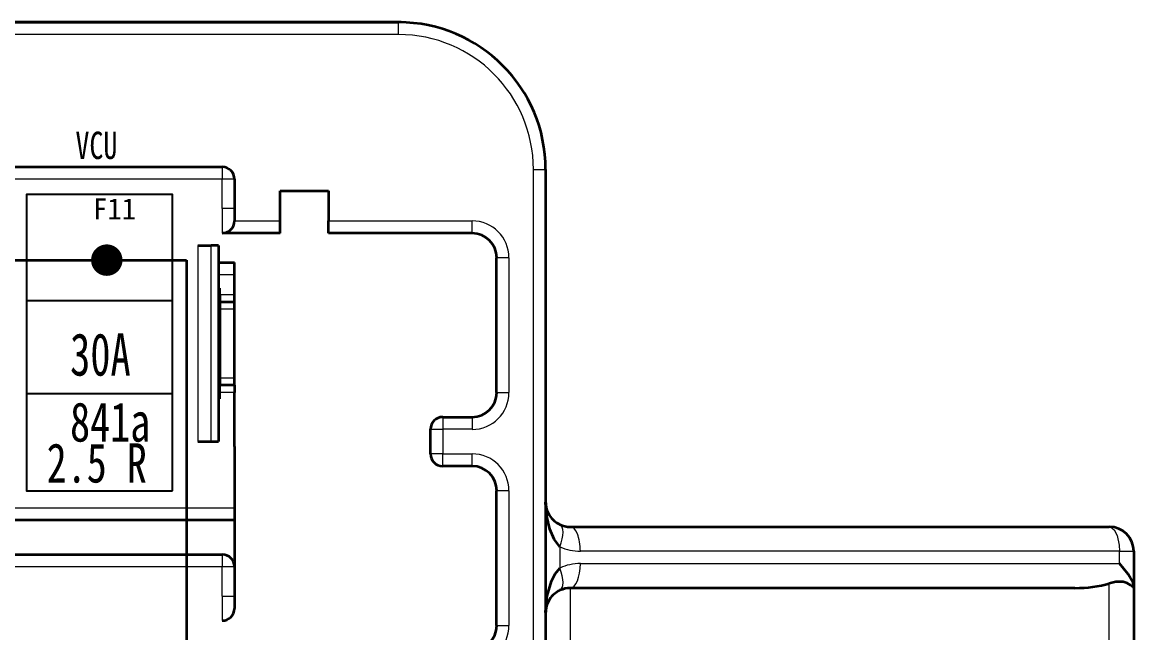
# Model space of a CAD drawing. Header units: millimetres. Extents: x 17 to 3784, y 12 to 1382.
# Drawn here: x 998.89 to 1012.22, y 1098.6 to 1105.92 of the extents above; entities that cross this region are included whole.
import ezdxf

# ---------------------------------------------------------------- set-up
doc = ezdxf.new("R2010")
doc.units = ezdxf.units.MM
for name, color, linetype, lineweight in [('0层_1', 7, 'Continuous', 25), ('全新开发部分', 7, 'Continuous', 18), ('全部', 7, 'Continuous', 0), ('粗实线层', 7, 'Continuous', 35)]:
    doc.layers.add(name, color=color, linetype=linetype, lineweight=lineweight)
doc.styles.add('FangSong_GB2312_Style', font='simfang.ttf')
doc.styles.add('HZ', font='', dxfattribs={"width": 0.7})
doc.styles.add('样式 2', font='', dxfattribs={"width": 0.75})
doc.styles.get('HZ').set_extended_font_data('宋体')
doc.styles.get('样式 2').set_extended_font_data('宋体')

# ---------------------------------------------------------------- blocks, each defined once
blk = doc.blocks.new('点_1')
at = {"ltscale": 0.5, "const_width": 1}
blk.add_lwpolyline([(-0.5, 0, 1), (0.5, 0, 1)], format="xyb", close=True, dxfattribs=at)

msp = doc.modelspace()

# ---------------------------------------------------------------- linework, layer by layer
at = {"color": 0, "lineweight": 35}
for p, q in [((951.688, 1105.918), (1003.401, 1105.918)), ((993.176, 1104.185), (1001.286, 1104.185)), ((1005.164, 1104.155), (1005.164, 1073.891)), ((1001.433, 1099.953), (993.176, 1099.953)), ((1005.458, 1099.874), (1011.922, 1099.874)), ((964.411, 1099.542), (1001.286, 1099.542)), ((1011.511, 1099.139), (1005.458, 1099.139)), ((1012.216, 1099.14), (1012.216, 1091.792))]:
    msp.add_line(p, q, dxfattribs=at)
at = {"color": 0, "lineweight": 35, "ltscale": 0.47496}
msp.add_line((1003.401, 1105.918), (997.819, 1105.918), dxfattribs=at)
at = {"color": 0, "lineweight": 13, "ltscale": 0.0125}
for p, q in [((1003.401, 1105.771), (1003.401, 1105.918)), ((1001.286, 1104.185), (1001.286, 1104.038)), ((1005.017, 1104.155), (1005.164, 1104.155)), ((1001.433, 1104.038), (1001.286, 1104.038)), ((1001.433, 1103.685), (1001.286, 1103.685)), ((1004.283, 1103.391), (1004.283, 1103.538)), ((1004.723, 1103.097), (1004.576, 1103.097)), ((1004.576, 1101.481), (1004.723, 1101.481)), ((1003.93, 1101.188), (1003.93, 1101.041)), ((1004.283, 1101.188), (1004.283, 1101.041)), ((1003.783, 1101.041), (1003.93, 1101.041)), ((1003.93, 1100.747), (1003.783, 1100.747)), ((1003.93, 1100.6), (1003.93, 1100.747)), ((1004.283, 1100.6), (1004.283, 1100.747)), ((1004.723, 1100.306), (1004.576, 1100.306)), ((1012.044, 1099.433), (1012.044, 1099.58)), ((1001.286, 1099.542), (1001.286, 1099.395)), ((1001.433, 1099.395), (1001.286, 1099.395)), ((1001.286, 1099.043), (1001.433, 1099.043)), ((1004.576, 1098.69), (1004.723, 1098.69))]:
    msp.add_line(p, q, dxfattribs=at)
at = {"color": 0, "lineweight": 13}
for p, q in [((1003.401, 1105.771), (951.688, 1105.771)), ((1005.017, 1073.891), (1005.017, 1104.155)), ((1001.286, 1104.038), (993.176, 1104.038)), ((993.176, 1100.1), (1001.433, 1100.1)), ((1012.044, 1099.58), (1005.58, 1099.58)), ((1005.58, 1099.433), (1012.044, 1099.433)), ((1001.286, 1099.395), (964.411, 1099.395)), ((1011.922, 1091.738), (1011.922, 1099.194)), ((1005.458, 1099.139), (1005.458, 1091.793))]:
    msp.add_line(p, q, dxfattribs=at)
at = {"color": 0, "lineweight": 13, "ltscale": 0.03}
for p, q in [((1001.286, 1103.685), (1001.286, 1104.038)), ((1004.283, 1101.041), (1003.93, 1101.041)), ((1003.93, 1100.747), (1004.283, 1100.747)), ((1001.286, 1099.043), (1001.286, 1099.395))]:
    msp.add_line(p, q, dxfattribs=at)
at = {"color": 0, "lineweight": 35, "ltscale": 0.03}
for p, q in [((1001.433, 1104.038), (1001.433, 1103.685)), ((1003.93, 1101.188), (1004.283, 1101.188)), ((1004.283, 1100.6), (1003.93, 1100.6)), ((1001.433, 1100.453), (1001.433, 1100.1)), ((1001.433, 1099.395), (1001.433, 1099.043))]:
    msp.add_line(p, q, dxfattribs=at)
at = {"color": 0, "lineweight": 35, "ltscale": 0.030676}
for p, q in [((1001.981, 1103.538), (1001.981, 1103.899)), ((1002.562, 1103.899), (1002.562, 1103.538))]:
    msp.add_line(p, q, dxfattribs=at)
at = {"color": 0, "lineweight": 35, "ltscale": 0.049359}
msp.add_line((1001.981, 1103.899), (1002.562, 1103.899), dxfattribs=at)
at = {"color": 0, "lineweight": 13, "ltscale": 0.025}
for p, q in [((1001.286, 1103.685), (1001.286, 1103.391)), ((1003.93, 1101.041), (1003.93, 1100.747)), ((1001.286, 1099.043), (1001.286, 1098.749))]:
    msp.add_line(p, q, dxfattribs=at)
at = {"color": 0, "lineweight": 35, "ltscale": 0.0125}
for p, q in [((1001.433, 1103.685), (1001.433, 1103.538)), ((1001.981, 1103.391), (1001.981, 1103.538)), ((1002.562, 1103.391), (1002.562, 1103.538)), ((1001.433, 1102.892), (1001.433, 1103.039)), ((1001.433, 1100.1), (1001.433, 1099.953)), ((1001.433, 1099.043), (1001.433, 1098.896))]:
    msp.add_line(p, q, dxfattribs=at)
at = {"color": 0, "lineweight": 13, "ltscale": 0.046698}
msp.add_line((1001.433, 1103.538), (1001.981, 1103.538), dxfattribs=at)
at = {"color": 0, "lineweight": 13, "ltscale": 0.146443}
msp.add_line((1002.562, 1103.538), (1004.283, 1103.538), dxfattribs=at)
at = {"color": 0, "lineweight": 35, "ltscale": 0.059198}
msp.add_line((1001.981, 1103.391), (1001.286, 1103.391), dxfattribs=at)
at = {"color": 0, "lineweight": 35, "ltscale": 0.146443}
msp.add_line((1004.283, 1103.391), (1002.562, 1103.391), dxfattribs=at)
at = {"color": 0, "lineweight": 35, "ltscale": 0.01375}
for p, q in [((1000.992, 1103.244), (1001.153, 1103.244)), ((1000.992, 1100.894), (1001.153, 1100.894))]:
    msp.add_line(p, q, dxfattribs=at)
at = {"color": 0, "lineweight": 13, "ltscale": 0.2}
for p, q in [((1000.992, 1103.244), (1000.992, 1100.894)), ((1001.153, 1100.894), (1001.153, 1103.244))]:
    msp.add_line(p, q, dxfattribs=at)
at = {"color": 0, "lineweight": 35, "ltscale": 0.007501}
for p, q in [((1001.242, 1103.244), (1001.153, 1103.244)), ((1001.153, 1100.894), (1001.242, 1100.894))]:
    msp.add_line(p, q, dxfattribs=at)
at = {"color": 0, "lineweight": 35, "ltscale": 0.2}
msp.add_line((1001.242, 1103.244), (1001.242, 1100.894), dxfattribs=at)
at = {"color": 0, "lineweight": 35, "ltscale": 0.016249}
msp.add_line((1001.242, 1103.039), (1001.433, 1103.039), dxfattribs=at)
at = {"color": 0, "lineweight": 35, "ltscale": 0.1375}
for p, q in [((1004.576, 1101.481), (1004.576, 1103.097)), ((1004.576, 1098.69), (1004.576, 1100.306))]:
    msp.add_line(p, q, dxfattribs=at)
at = {"color": 0, "lineweight": 13, "ltscale": 0.1375}
for p, q in [((1004.723, 1103.097), (1004.723, 1101.481)), ((1004.723, 1100.306), (1004.723, 1098.69))]:
    msp.add_line(p, q, dxfattribs=at)
at = {"color": 0, "lineweight": 13, "ltscale": 0.016249}
msp.add_line((1001.433, 1102.892), (1001.242, 1102.892), dxfattribs=at)
at = {"color": 0, "lineweight": 35, "ltscale": 0.02}
msp.add_line((1001.433, 1102.657), (1001.433, 1102.892), dxfattribs=at)
at = {"color": 0, "lineweight": 13, "ltscale": 0.00125}
for p, q in [((1001.242, 1102.731), (1001.256, 1102.731)), ((1001.256, 1102.66), (1001.242, 1102.66)), ((1001.242, 1102.409), (1001.256, 1102.409)), ((1001.256, 1101.729), (1001.242, 1101.729)), ((1001.242, 1101.478), (1001.256, 1101.478)), ((1001.256, 1101.407), (1001.242, 1101.407))]:
    msp.add_line(p, q, dxfattribs=at)
at = {"color": 0, "lineweight": 35, "ltscale": 0.006359}
msp.add_line((1001.256, 1102.657), (1001.256, 1102.731), dxfattribs=at)
at = {"color": 0, "lineweight": 13, "ltscale": 0.014999}
for p, q in [((1001.256, 1102.657), (1001.433, 1102.657)), ((1001.433, 1102.48), (1001.256, 1102.48)), ((1001.256, 1101.658), (1001.433, 1101.658)), ((1001.433, 1101.481), (1001.256, 1101.481))]:
    msp.add_line(p, q, dxfattribs=at)
at = {"color": 0, "lineweight": 35, "ltscale": 0.0075}
for p, q in [((1001.256, 1102.657), (1001.256, 1102.568)), ((1001.433, 1102.568), (1001.433, 1102.657)), ((1001.256, 1102.568), (1001.256, 1102.48)), ((1001.433, 1102.48), (1001.433, 1102.568)), ((1001.256, 1101.658), (1001.256, 1101.569)), ((1001.256, 1101.481), (1001.256, 1101.569)), ((1001.433, 1101.569), (1001.433, 1101.658)), ((1001.433, 1101.569), (1001.433, 1101.481)), ((1001.433, 1100.835), (1001.433, 1100.747))]:
    msp.add_line(p, q, dxfattribs=at)
at = {"color": 0, "lineweight": 35, "ltscale": 0.014999}
for p, q in [((1001.256, 1102.568), (1001.433, 1102.568)), ((1001.433, 1101.569), (1001.256, 1101.569))]:
    msp.add_line(p, q, dxfattribs=at)
at = {"color": 0, "lineweight": 35, "ltscale": 0.07}
for p, q in [((1001.256, 1102.48), (1001.256, 1101.658)), ((1001.433, 1101.658), (1001.433, 1102.48))]:
    msp.add_line(p, q, dxfattribs=at)
at = {"color": 0, "lineweight": 35, "ltscale": 0.00125}
for p, q in [((1001.256, 1102.392), (1001.242, 1102.392)), ((1001.242, 1101.746), (1001.256, 1101.746))]:
    msp.add_line(p, q, dxfattribs=at)
at = {"color": 0, "lineweight": 35, "ltscale": 0.00636}
msp.add_line((1001.256, 1101.407), (1001.256, 1101.481), dxfattribs=at)
at = {"color": 0, "lineweight": 35, "ltscale": 0.055}
msp.add_line((1001.433, 1100.835), (1001.433, 1101.481), dxfattribs=at)
at = {"color": 0, "lineweight": 35, "ltscale": 0.025}
for p, q in [((1003.783, 1100.747), (1003.783, 1101.041)), ((1001.433, 1100.747), (1001.433, 1100.453))]:
    msp.add_line(p, q, dxfattribs=at)
at = {"color": 0, "lineweight": 35, "ltscale": 0.00073548}
msp.add_line((1005.164, 1100.159), (1005.164, 1100.167), dxfattribs=at)
at = {"color": 0, "lineweight": 35, "ltscale": 0.0475}
msp.add_line((1001.433, 1099.953), (1001.433, 1099.395), dxfattribs=at)
at = {"color": 0, "lineweight": 35, "ltscale": 0.000345082}
for p, q in [((1005.332, 1099.902), (1005.336, 1099.9)), ((1005.336, 1099.112), (1005.332, 1099.111))]:
    msp.add_line(p, q, dxfattribs=at)
at = {"color": 0, "lineweight": 13, "ltscale": 0.021593}
msp.add_line((1005.336, 1099.633), (1005.336, 1099.379), dxfattribs=at)
at = {"color": 0, "lineweight": 13, "ltscale": 0.014584}
msp.add_line((1012.044, 1099.58), (1012.216, 1099.58), dxfattribs=at)
at = {"color": 0, "lineweight": 35, "ltscale": 0.035226}
msp.add_line((1012.216, 1099.58), (1012.216, 1099.166), dxfattribs=at)
at = {"color": 0, "lineweight": 35, "ltscale": 0.00217}
msp.add_line((1012.216, 1099.166), (1012.216, 1099.14), dxfattribs=at)
at = {"color": 0, "lineweight": 35, "ltscale": 0.000736243}
msp.add_line((1005.164, 1098.845), (1005.164, 1098.854), dxfattribs=at)
at = {"color": 0, "lineweight": 35}
for points in [[(1005.336, 1099.633), (1005.265, 1099.725), (1005.213, 1099.843), (1005.177, 1099.997), (1005.164, 1100.159)], [(1012.216, 1099.166), (1012.207, 1099.203), (1012.148, 1099.306), (1012.044, 1099.433)], [(1005.164, 1098.854), (1005.182, 1099.045), (1005.233, 1099.222), (1005.278, 1099.31), (1005.336, 1099.379)], [(1012.216, 1099.14), (1012.215, 1099.142), (1012.211, 1099.148), (1012.178, 1099.175), (1012.138, 1099.197), (1012.087, 1099.212), (1012.002, 1099.213), (1011.922, 1099.194)]]:
    msp.add_lwpolyline(points, dxfattribs=at)
at = {"color": 0, "lineweight": 13}
msp.add_lwpolyline([(1011.922, 1099.874), (1011.942, 1099.869), (1011.981, 1099.837), (1012.016, 1099.769), (1012.041, 1099.653), (1012.044, 1099.58)], dxfattribs=at)
at = {"color": 0, "lineweight": 35}
for centre, radius, start, end in [((1003.401, 1104.155), 1.763, 0, 90), ((1003.401, 1104.155), 1.763, 89.0267, 90), ((1001.286, 1104.038), 0.147, 0, 90), ((1001.286, 1103.538), 0.147, 270, 0), ((1004.283, 1103.097), 0.294, 0, 90), ((1004.283, 1101.481), 0.294, 270, 0), ((1003.93, 1101.041), 0.147, 90, 180), ((1003.93, 1100.747), 0.147, 180, 270), ((1004.283, 1100.306), 0.294, 0, 90), ((1005.458, 1100.167), 0.294, 180, 185.1588), ((1005.461, 1100.168), 0.297, 185.2708, 212.3852), ((1005.458, 1100.167), 0.294, 212.534, 229.0384), ((1005.459, 1100.168), 0.294, 228.9771, 244.5012), ((1005.458, 1100.167), 0.294, 245.3764, 270), ((1011.922, 1099.58), 0.294, 0, 90), ((1001.286, 1099.395), 0.147, 0, 90), ((1005.458, 1098.845), 0.294, 130.9616, 147.466), ((1005.459, 1098.845), 0.294, 115.4988, 131.0229), ((1005.458, 1098.845), 0.294, 90, 114.6236), ((1001.286, 1098.896), 0.147, 270, 0), ((1005.461, 1098.844), 0.297, 147.6148, 174.7292), ((1005.458, 1098.845), 0.294, 174.8412, 180), ((1004.283, 1098.69), 0.294, 270, 0)]:
    msp.add_arc(centre, radius, start, end, dxfattribs=at)
at = {"color": 0, "lineweight": 13}
for centre, radius, start, end in [((1003.401, 1104.155), 1.616, 0, 90), ((1004.283, 1103.097), 0.441, 0, 90), ((1004.283, 1101.481), 0.441, 270, 0), ((1004.283, 1100.306), 0.441, 0, 90), ((1005.581, 1100.169), 0.589, 245.4152, 269.9612), ((1005.58, 1098.845), 0.588, 90.0001, 114.6235), ((1004.283, 1098.69), 0.441, 270, 0)]:
    msp.add_arc(centre, radius, start, end, dxfattribs=at)
for centre, major_axis, ratio, start_param, end_param in [((1005.213, 1099.633), (-0.122, -0.267), 0.384606, 1.745281, 3.141593), ((1005.458, 1099.58), (0, -0.294), 0.416655, 1.570796, 3.141593), ((1005.458, 1099.433), (0, 0.294), 0.416655, 3.141593, 4.712389), ((1005.213, 1099.379), (0.122, -0.267), 0.384606, 0, 1.396311)]:
    msp.add_ellipse(centre, major_axis=major_axis, ratio=ratio, start_param=start_param, end_param=end_param, dxfattribs=at)
at = {"color": 0, "lineweight": 35}
msp.add_ellipse((1011.511, 1099.433), major_axis=(0.705, 0), ratio=0.4165, start_param=4.712003, end_param=5.335132, dxfattribs=at)
at = {"layer": '0层_1', "color": 0, "lineweight": -2}
for p, q in [((1000.69, 1102.582), (998.939, 1102.582)), ((1000.69, 1101.466), (998.939, 1101.466))]:
    msp.add_line(p, q, dxfattribs=at)
msp.add_lwpolyline([(1000.69, 1100.304), (1000.69, 1103.856), (998.939, 1103.856), (998.939, 1100.304)], close=True, dxfattribs=at)
at = {"layer": '粗实线层', "color": 4}
for p, q in [((994.352, 1103.068), (1000.858, 1103.068)), ((1000.858, 1103.068), (1000.858, 1098.445))]:
    msp.add_line(p, q, dxfattribs=at)

# ---------------------------------------------------------------- block references
at = {"layer": '全部', "color": 0, "lineweight": 5, "xscale": 0.18834816, "yscale": 0.18834816, "zscale": 0.18834816}
msp.add_blockref('点_1', (999.902, 1103.068), dxfattribs=at)

# ---------------------------------------------------------------- texts
at = {"color": 0, "linetype": 'Continuous', "style": 'FangSong_GB2312_Style'}
msp.add_text('F11', height=0.2531, dxfattribs=at).set_placement((999.736, 1103.556))
at = {"layer": '0层_1', "color": 0, "lineweight": -2, "insert": (999.526, 1104.274), "char_height": 0.32821, "attachment_point": 7, "style": 'HZ'}
msp.add_mtext('{\\W0.75;VCU}', dxfattribs=at)
at = {"layer": '0层_1', "color": 0, "lineweight": -2, "insert": (999.462, 1101.676), "char_height": 0.5085, "width": 2.1084, "attachment_point": 7, "style": 'HZ'}
msp.add_mtext('30A', dxfattribs=at)
at = {"layer": '全新开发部分', "color": 0, "char_height": 0.4709, "attachment_point": 1, "style": '样式 2'}
for s, insert, width in [('841a', (999.462, 1101.365), 0.85766), ('2.5 R', (999.181, 1100.874), 1.86125)]:
    msp.add_mtext(s, dxfattribs=dict(at, insert=insert, width=width))

doc.saveas('drawing.dxf')
